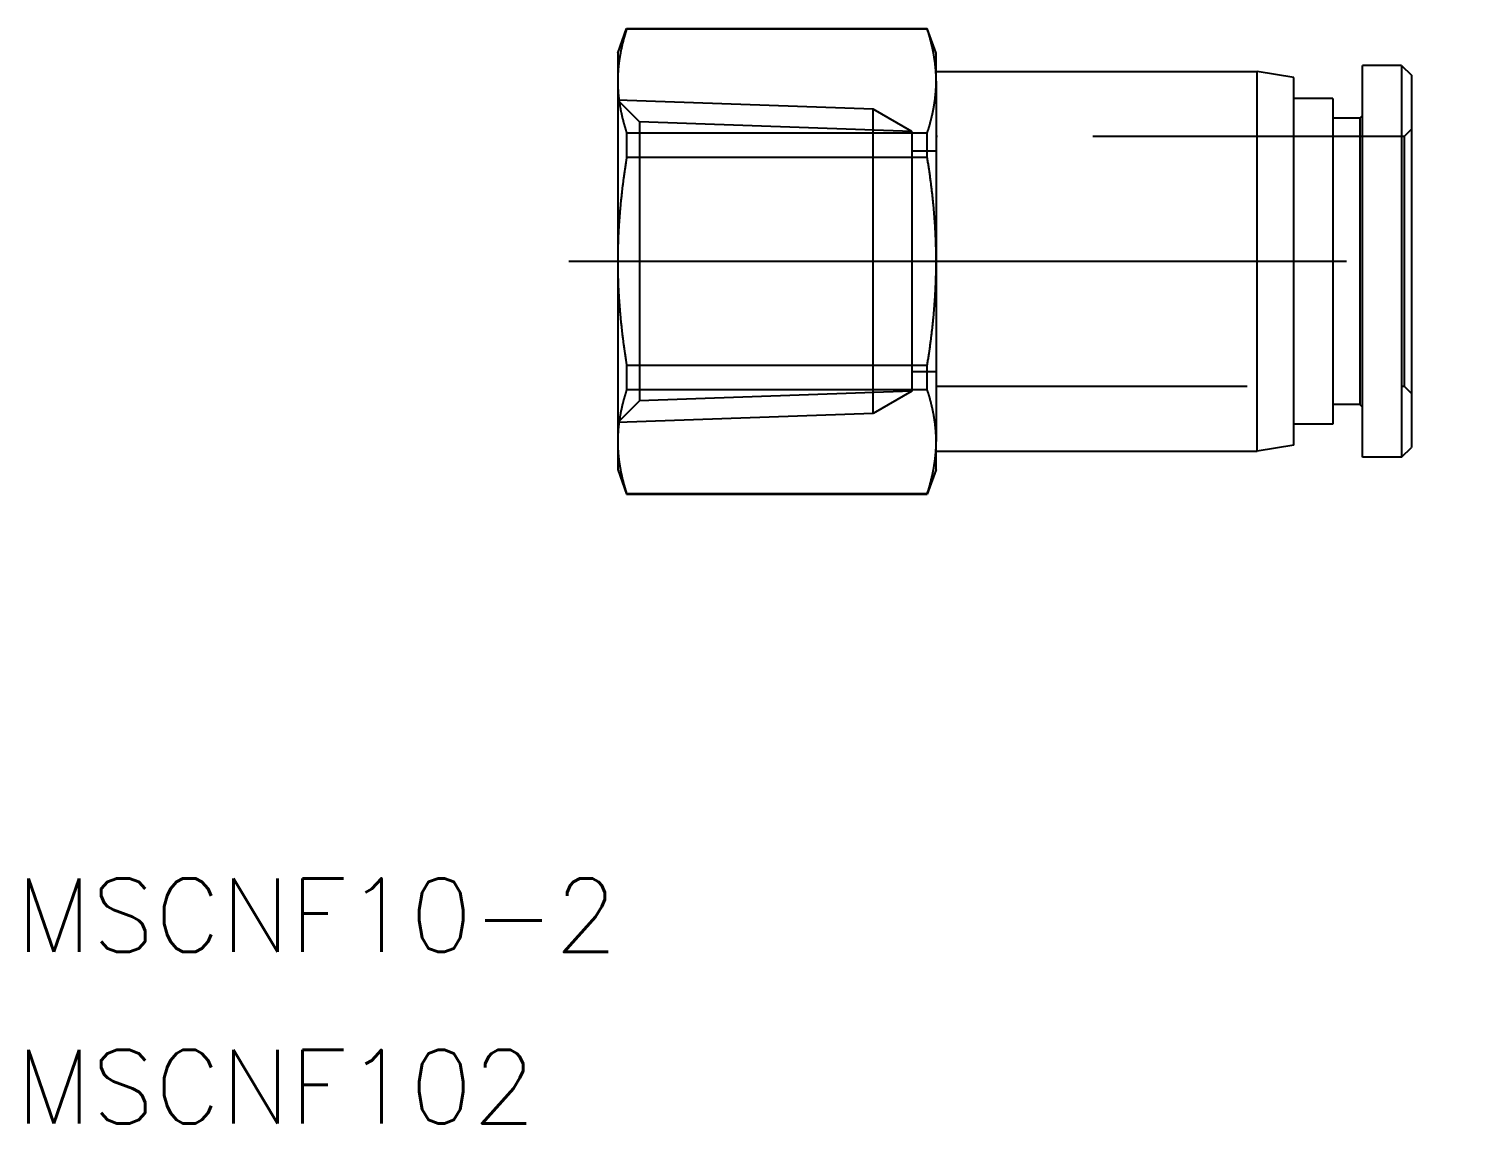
# Model space of a CAD drawing. Extents: x -82.2 to 11.2, y -35.2 to 11.5.
# Drawn here: x -82.2 to -23.7, y -35.2 to 9.5 of the extents above; entities that cross this region are included whole.
import ezdxf

# ---------------------------------------------------------------- set-up
doc = ezdxf.new("R2010")
doc.units = 0
doc.linetypes.add('CENTER', pattern=[50.8, 31.75, -6.35, 6.35, -6.35])
doc.linetypes.add('DASHED', pattern=[19.05, 12.7, -6.35])
doc.layers.get('0').update_dxf_attribs({"linetype": 'CONTINUOUS'})
doc.layers.add('CENTER', color=1, linetype='CENTER')
doc.styles.get("Standard").update_dxf_attribs({"font": 'txt.shx', "height": 3, "bigfont": 'bigfont.shx'})

msp = doc.modelspace()

# ---------------------------------------------------------------- linework, layer by layer
at = {"color": 7, "linetype": 'CONTINUOUS'}
for p, q in [((-58.1, 8.5), (-57.736, 9.5)), ((-57.736, 9.5), (-45.464, 9.5)), ((-57.736, 9.5), (-57.736, 9.483)), ((-45.464, 9.483), (-57.736, 9.483)), ((-45.1, 8.5), (-45.464, 9.5)), ((-45.464, 9.483), (-45.464, 9.5)), ((-58.1, 8.5), (-58.1, 7.361)), ((-45.1, 7.361), (-45.1, 8.5)), ((-45.1, 7.75), (-32, 7.75)), ((-32, -7.75), (-32, 7.75)), ((-30.5, 7.5), (-32, 7.75)), ((-27.7, -8), (-27.7, 8)), ((-26.1, 8), (-27.7, 8)), ((-26.1, 8), (-26.1, -8)), ((-26.1, 8), (-25.7, 7.6)), ((-25.7, 7.6), (-25.7, -7.6)), ((-58.1, 7.361), (-58.1, 0)), ((-45.1, 7.361), (-45.1, -7.361)), ((-30.5, -7.5), (-30.5, 7.5)), ((-28.9, 6.65), (-30.5, 6.65)), ((-28.9, 6.65), (-28.9, -6.65)), ((-27.8, 5.85), (-28.9, 5.85)), ((-27.8, 5.85), (-27.7, 5.95)), ((-27.8, 5.85), (-27.8, -5.85)), ((-57.736, 5.24), (-45.464, 5.24)), ((-57.736, 5.24), (-57.736, 4.243)), ((-45.464, 4.243), (-45.464, 5.24)), ((-45.464, 4.243), (-57.736, 4.243)), ((-58.1, 0), (-58.1, -7.361)), ((-57.736, -4.243), (-45.464, -4.243)), ((-57.736, -4.243), (-57.736, -5.24)), ((-45.464, -5.24), (-45.464, -4.243)), ((-45.464, -5.24), (-57.736, -5.24)), ((-27.8, -5.85), (-28.9, -5.85)), ((-27.8, -5.85), (-27.7, -5.95)), ((-28.9, -6.65), (-30.5, -6.65)), ((-58.1, -7.361), (-58.1, -8.5)), ((-45.1, -8.5), (-45.1, -7.361)), ((-30.5, -7.5), (-32, -7.75)), ((-45.1, -7.75), (-32, -7.75)), ((-26.1, -8), (-27.7, -8)), ((-26.1, -8), (-25.7, -7.6)), ((-58.1, -8.5), (-57.736, -9.5)), ((-45.1, -8.5), (-45.464, -9.5)), ((-57.736, -9.483), (-45.464, -9.483)), ((-57.736, -9.483), (-57.736, -9.5)), ((-57.736, -9.5), (-45.464, -9.5)), ((-45.464, -9.5), (-45.464, -9.483))]:
    msp.add_line(p, q, dxfattribs=at)
at = {"color": 3, "linetype": 'DASHED'}
for p, q in [((-47.678, 6.215), (-58.1, 6.579)), ((-58.1, 6.579), (-57.213, 5.692)), ((-47.678, -6.215), (-47.678, 6.215)), ((-46.1, 5.303), (-47.678, 6.215)), ((-57.213, 5.692), (-57.213, -5.692)), ((-46.1, 5.303), (-57.213, 5.692)), ((-46.1, 5.303), (-46.1, -5.303)), ((-25.7, 5.4), (-26, 5.1)), ((-26, 5.1), (-45.1, 5.1)), ((-45.1, 5.1), (-45.1, -5.1)), ((-26, 5.1), (-26, -5.1)), ((-45.1, 4.5), (-46.1, 4.5)), ((-46.1, -4.5), (-45.1, -4.5)), ((-45.1, -5.1), (-26, -5.1)), ((-26, -5.1), (-25.7, -5.4)), ((-58.1, -6.578), (-57.213, -5.692)), ((-46.1, -5.303), (-57.213, -5.692)), ((-46.1, -5.303), (-47.678, -6.215)), ((-47.678, -6.215), (-58.1, -6.578))]:
    msp.add_line(p, q, dxfattribs=at)
at = {"color": 7}
for points in [[(-57.736, 9.483, 0), (-57.744, 9.459, 0), (-57.751, 9.436, 0), (-57.758, 9.412, 0), (-57.766, 9.389, 0), (-57.773, 9.365, 0), (-57.78, 9.342, 0), (-57.788, 9.319, 0), (-57.794, 9.296, 0), (-57.801, 9.273, 0), (-57.808, 9.249, 0), (-57.815, 9.226, 0), (-57.822, 9.203, 0), (-57.828, 9.18, 0), (-57.835, 9.158, 0), (-57.841, 9.135, 0), (-57.848, 9.112, 0), (-57.854, 9.089, 0), (-57.86, 9.066, 0), (-57.866, 9.043, 0), (-57.872, 9.021, 0), (-57.878, 8.998, 0), (-57.884, 8.975, 0), (-57.89, 8.953, 0), (-57.896, 8.93, 0), (-57.901, 8.908, 0), (-57.907, 8.885, 0), (-57.913, 8.863, 0), (-57.918, 8.84, 0), (-57.923, 8.818, 0), (-57.928, 8.796, 0), (-57.934, 8.773, 0), (-57.939, 8.751, 0), (-57.944, 8.729, 0), (-57.949, 8.706, 0), (-57.953, 8.684, 0), (-57.958, 8.662, 0), (-57.963, 8.64, 0), (-57.968, 8.617, 0), (-57.972, 8.595, 0), (-57.977, 8.573, 0), (-57.981, 8.551, 0), (-57.985, 8.529, 0), (-57.989, 8.507, 0), (-57.994, 8.485, 0), (-57.998, 8.463, 0), (-58.002, 8.44, 0), (-58.006, 8.418, 0), (-58.01, 8.396, 0), (-58.013, 8.374, 0), (-58.017, 8.352, 0), (-58.02, 8.33, 0), (-58.024, 8.308, 0), (-58.027, 8.286, 0), (-58.031, 8.264, 0), (-58.034, 8.243, 0), (-58.037, 8.221, 0), (-58.04, 8.199, 0), (-58.044, 8.177, 0), (-58.046, 8.155, 0), (-58.049, 8.133, 0), (-58.052, 8.111, 0), (-58.055, 8.089, 0), (-58.057, 8.067, 0), (-58.06, 8.045, 0), (-58.063, 8.023, 0), (-58.065, 8.001, 0), (-58.067, 7.979, 0), (-58.07, 7.957, 0), (-58.072, 7.936, 0), (-58.074, 7.914, 0), (-58.076, 7.892, 0), (-58.078, 7.87, 0), (-58.08, 7.848, 0), (-58.081, 7.826, 0), (-58.083, 7.804, 0), (-58.085, 7.782, 0), (-58.086, 7.76, 0), (-58.088, 7.738, 0), (-58.089, 7.716, 0), (-58.09, 7.694, 0), (-58.092, 7.672, 0), (-58.093, 7.65, 0), (-58.094, 7.628, 0), (-58.095, 7.606, 0), (-58.096, 7.583, 0), (-58.096, 7.561, 0), (-58.097, 7.539, 0), (-58.098, 7.517, 0), (-58.098, 7.495, 0), (-58.099, 7.473, 0), (-58.099, 7.45, 0), (-58.099, 7.428, 0), (-58.1, 7.406, 0), (-58.1, 7.384, 0), (-58.1, 7.361, 0)], [(-45.1, 7.361, 0), (-45.1, 7.384, 0), (-45.1, 7.406, 0), (-45.1, 7.428, 0), (-45.101, 7.45, 0), (-45.101, 7.473, 0), (-45.101, 7.495, 0), (-45.102, 7.517, 0), (-45.103, 7.539, 0), (-45.103, 7.561, 0), (-45.104, 7.583, 0), (-45.105, 7.606, 0), (-45.106, 7.628, 0), (-45.107, 7.65, 0), (-45.108, 7.672, 0), (-45.109, 7.694, 0), (-45.111, 7.716, 0), (-45.112, 7.738, 0), (-45.114, 7.76, 0), (-45.115, 7.782, 0), (-45.117, 7.804, 0), (-45.118, 7.826, 0), (-45.12, 7.848, 0), (-45.122, 7.87, 0), (-45.124, 7.892, 0), (-45.126, 7.914, 0), (-45.128, 7.936, 0), (-45.13, 7.957, 0), (-45.133, 7.979, 0), (-45.135, 8.001, 0), (-45.137, 8.023, 0), (-45.14, 8.045, 0), (-45.142, 8.067, 0), (-45.145, 8.089, 0), (-45.148, 8.111, 0), (-45.151, 8.133, 0), (-45.153, 8.155, 0), (-45.156, 8.177, 0), (-45.159, 8.199, 0), (-45.163, 8.221, 0), (-45.166, 8.243, 0), (-45.169, 8.264, 0), (-45.172, 8.286, 0), (-45.176, 8.308, 0), (-45.179, 8.33, 0), (-45.183, 8.352, 0), (-45.187, 8.374, 0), (-45.19, 8.396, 0), (-45.194, 8.418, 0), (-45.198, 8.44, 0), (-45.202, 8.463, 0), (-45.206, 8.485, 0), (-45.21, 8.507, 0), (-45.215, 8.529, 0), (-45.219, 8.551, 0), (-45.223, 8.573, 0), (-45.228, 8.595, 0), (-45.232, 8.617, 0), (-45.237, 8.64, 0), (-45.242, 8.662, 0), (-45.246, 8.684, 0), (-45.251, 8.706, 0), (-45.256, 8.729, 0), (-45.261, 8.751, 0), (-45.266, 8.773, 0), (-45.271, 8.796, 0), (-45.277, 8.818, 0), (-45.282, 8.84, 0), (-45.287, 8.863, 0), (-45.293, 8.885, 0), (-45.298, 8.908, 0), (-45.304, 8.93, 0), (-45.31, 8.953, 0), (-45.316, 8.975, 0), (-45.321, 8.998, 0), (-45.327, 9.021, 0), (-45.333, 9.043, 0), (-45.34, 9.066, 0), (-45.346, 9.089, 0), (-45.352, 9.112, 0), (-45.358, 9.135, 0), (-45.365, 9.158, 0), (-45.371, 9.18, 0), (-45.378, 9.203, 0), (-45.385, 9.226, 0), (-45.392, 9.249, 0), (-45.398, 9.273, 0), (-45.405, 9.296, 0), (-45.412, 9.319, 0), (-45.419, 9.342, 0), (-45.427, 9.365, 0), (-45.434, 9.389, 0), (-45.441, 9.412, 0), (-45.449, 9.436, 0), (-45.456, 9.459, 0), (-45.464, 9.483, 0)], [(-58.1, 7.361, 0), (-58.1, 7.339, 0), (-58.1, 7.317, 0), (-58.099, 7.294, 0), (-58.099, 7.272, 0), (-58.099, 7.25, 0), (-58.098, 7.228, 0), (-58.098, 7.205, 0), (-58.097, 7.183, 0), (-58.096, 7.161, 0), (-58.096, 7.139, 0), (-58.095, 7.117, 0), (-58.094, 7.095, 0), (-58.093, 7.073, 0), (-58.092, 7.051, 0), (-58.09, 7.029, 0), (-58.089, 7.007, 0), (-58.088, 6.985, 0), (-58.086, 6.963, 0), (-58.085, 6.941, 0), (-58.083, 6.919, 0), (-58.081, 6.897, 0), (-58.08, 6.875, 0), (-58.078, 6.853, 0), (-58.076, 6.831, 0), (-58.074, 6.809, 0), (-58.072, 6.787, 0), (-58.07, 6.765, 0), (-58.067, 6.743, 0), (-58.065, 6.721, 0), (-58.063, 6.699, 0), (-58.06, 6.677, 0), (-58.057, 6.655, 0), (-58.055, 6.633, 0), (-58.052, 6.612, 0), (-58.049, 6.59, 0), (-58.046, 6.568, 0), (-58.044, 6.546, 0), (-58.04, 6.524, 0), (-58.037, 6.502, 0), (-58.034, 6.48, 0), (-58.031, 6.458, 0), (-58.027, 6.436, 0), (-58.024, 6.414, 0), (-58.02, 6.392, 0), (-58.017, 6.37, 0), (-58.013, 6.348, 0), (-58.01, 6.326, 0), (-58.006, 6.304, 0), (-58.002, 6.282, 0), (-57.998, 6.26, 0), (-57.994, 6.238, 0), (-57.989, 6.216, 0), (-57.985, 6.194, 0), (-57.981, 6.172, 0), (-57.977, 6.149, 0), (-57.972, 6.127, 0), (-57.968, 6.105, 0), (-57.963, 6.083, 0), (-57.958, 6.061, 0), (-57.953, 6.038, 0), (-57.949, 6.016, 0), (-57.944, 5.994, 0), (-57.939, 5.972, 0), (-57.934, 5.949, 0), (-57.928, 5.927, 0), (-57.923, 5.905, 0), (-57.918, 5.882, 0), (-57.913, 5.86, 0), (-57.907, 5.837, 0), (-57.901, 5.815, 0), (-57.896, 5.792, 0), (-57.89, 5.77, 0), (-57.884, 5.747, 0), (-57.878, 5.724, 0), (-57.872, 5.702, 0), (-57.866, 5.679, 0), (-57.86, 5.656, 0), (-57.854, 5.633, 0), (-57.848, 5.611, 0), (-57.841, 5.588, 0), (-57.835, 5.565, 0), (-57.828, 5.542, 0), (-57.822, 5.519, 0), (-57.815, 5.496, 0), (-57.808, 5.473, 0), (-57.801, 5.45, 0), (-57.794, 5.427, 0), (-57.788, 5.404, 0), (-57.78, 5.38, 0), (-57.773, 5.357, 0), (-57.766, 5.334, 0), (-57.758, 5.31, 0), (-57.751, 5.287, 0), (-57.744, 5.263, 0), (-57.736, 5.24, 0)], [(-45.464, 5.24, 0), (-45.456, 5.263, 0), (-45.449, 5.287, 0), (-45.441, 5.31, 0), (-45.434, 5.334, 0), (-45.427, 5.357, 0), (-45.419, 5.38, 0), (-45.412, 5.404, 0), (-45.405, 5.427, 0), (-45.398, 5.45, 0), (-45.392, 5.473, 0), (-45.385, 5.496, 0), (-45.378, 5.519, 0), (-45.371, 5.542, 0), (-45.365, 5.565, 0), (-45.358, 5.588, 0), (-45.352, 5.611, 0), (-45.346, 5.633, 0), (-45.34, 5.656, 0), (-45.333, 5.679, 0), (-45.327, 5.702, 0), (-45.321, 5.724, 0), (-45.316, 5.747, 0), (-45.31, 5.77, 0), (-45.304, 5.792, 0), (-45.298, 5.815, 0), (-45.293, 5.837, 0), (-45.287, 5.86, 0), (-45.282, 5.882, 0), (-45.277, 5.905, 0), (-45.271, 5.927, 0), (-45.266, 5.949, 0), (-45.261, 5.972, 0), (-45.256, 5.994, 0), (-45.251, 6.016, 0), (-45.246, 6.038, 0), (-45.242, 6.061, 0), (-45.237, 6.083, 0), (-45.232, 6.105, 0), (-45.228, 6.127, 0), (-45.223, 6.149, 0), (-45.219, 6.172, 0), (-45.215, 6.194, 0), (-45.21, 6.216, 0), (-45.206, 6.238, 0), (-45.202, 6.26, 0), (-45.198, 6.282, 0), (-45.194, 6.304, 0), (-45.19, 6.326, 0), (-45.187, 6.348, 0), (-45.183, 6.37, 0), (-45.179, 6.392, 0), (-45.176, 6.414, 0), (-45.172, 6.436, 0), (-45.169, 6.458, 0), (-45.166, 6.48, 0), (-45.163, 6.502, 0), (-45.159, 6.524, 0), (-45.156, 6.546, 0), (-45.153, 6.568, 0), (-45.151, 6.59, 0), (-45.148, 6.612, 0), (-45.145, 6.633, 0), (-45.142, 6.655, 0), (-45.14, 6.677, 0), (-45.137, 6.699, 0), (-45.135, 6.721, 0), (-45.133, 6.743, 0), (-45.13, 6.765, 0), (-45.128, 6.787, 0), (-45.126, 6.809, 0), (-45.124, 6.831, 0), (-45.122, 6.853, 0), (-45.12, 6.875, 0), (-45.118, 6.897, 0), (-45.117, 6.919, 0), (-45.115, 6.941, 0), (-45.114, 6.963, 0), (-45.112, 6.985, 0), (-45.111, 7.007, 0), (-45.109, 7.029, 0), (-45.108, 7.051, 0), (-45.107, 7.073, 0), (-45.106, 7.095, 0), (-45.105, 7.117, 0), (-45.104, 7.139, 0), (-45.103, 7.161, 0), (-45.103, 7.183, 0), (-45.102, 7.205, 0), (-45.101, 7.228, 0), (-45.101, 7.25, 0), (-45.101, 7.272, 0), (-45.1, 7.294, 0), (-45.1, 7.317, 0), (-45.1, 7.339, 0), (-45.1, 7.361, 0)], [(-57.736, 4.243, 0), (-57.744, 4.196, 0), (-57.751, 4.149, 0), (-57.758, 4.102, 0), (-57.766, 4.055, 0), (-57.773, 4.008, 0), (-57.78, 3.962, 0), (-57.788, 3.915, 0), (-57.794, 3.869, 0), (-57.801, 3.823, 0), (-57.808, 3.777, 0), (-57.815, 3.73, 0), (-57.822, 3.684, 0), (-57.828, 3.638, 0), (-57.835, 3.593, 0), (-57.841, 3.547, 0), (-57.848, 3.501, 0), (-57.854, 3.455, 0), (-57.86, 3.41, 0), (-57.866, 3.364, 0), (-57.872, 3.319, 0), (-57.878, 3.274, 0), (-57.884, 3.228, 0), (-57.89, 3.183, 0), (-57.896, 3.138, 0), (-57.901, 3.093, 0), (-57.907, 3.048, 0), (-57.913, 3.003, 0), (-57.918, 2.958, 0), (-57.923, 2.913, 0), (-57.928, 2.869, 0), (-57.934, 2.824, 0), (-57.939, 2.779, 0), (-57.944, 2.735, 0), (-57.949, 2.69, 0), (-57.953, 2.646, 0), (-57.958, 2.601, 0), (-57.963, 2.557, 0), (-57.968, 2.512, 0), (-57.972, 2.468, 0), (-57.977, 2.424, 0), (-57.981, 2.379, 0), (-57.985, 2.335, 0), (-57.989, 2.291, 0), (-57.994, 2.247, 0), (-57.998, 2.203, 0), (-58.002, 2.158, 0), (-58.006, 2.114, 0), (-58.01, 2.07, 0), (-58.013, 2.026, 0), (-58.017, 1.982, 0), (-58.02, 1.938, 0), (-58.024, 1.894, 0), (-58.027, 1.85, 0), (-58.031, 1.807, 0), (-58.034, 1.763, 0), (-58.037, 1.719, 0), (-58.04, 1.675, 0), (-58.044, 1.631, 0), (-58.046, 1.587, 0), (-58.049, 1.543, 0), (-58.052, 1.499, 0), (-58.055, 1.456, 0), (-58.057, 1.412, 0), (-58.06, 1.368, 0), (-58.063, 1.324, 0), (-58.065, 1.28, 0), (-58.067, 1.236, 0), (-58.07, 1.193, 0), (-58.072, 1.149, 0), (-58.074, 1.105, 0), (-58.076, 1.061, 0), (-58.078, 1.017, 0), (-58.08, 0.973, 0), (-58.081, 0.929, 0), (-58.083, 0.885, 0), (-58.085, 0.841, 0), (-58.086, 0.797, 0), (-58.088, 0.753, 0), (-58.089, 0.709, 0), (-58.09, 0.665, 0), (-58.092, 0.621, 0), (-58.093, 0.577, 0), (-58.094, 0.533, 0), (-58.095, 0.489, 0), (-58.096, 0.444, 0), (-58.096, 0.4, 0), (-58.097, 0.356, 0), (-58.098, 0.312, 0), (-58.098, 0.267, 0), (-58.099, 0.223, 0), (-58.099, 0.178, 0), (-58.099, 0.134, 0), (-58.1, 0.089, 0), (-58.1, 0.045, 0), (-58.1, 0, 0)], [(-45.1, 0, 0), (-45.1, 0.045, 0), (-45.1, 0.089, 0), (-45.1, 0.134, 0), (-45.101, 0.178, 0), (-45.101, 0.223, 0), (-45.101, 0.267, 0), (-45.102, 0.312, 0), (-45.103, 0.356, 0), (-45.103, 0.4, 0), (-45.104, 0.444, 0), (-45.105, 0.489, 0), (-45.106, 0.533, 0), (-45.107, 0.577, 0), (-45.108, 0.621, 0), (-45.109, 0.665, 0), (-45.111, 0.709, 0), (-45.112, 0.753, 0), (-45.114, 0.797, 0), (-45.115, 0.841, 0), (-45.117, 0.885, 0), (-45.118, 0.929, 0), (-45.12, 0.973, 0), (-45.122, 1.017, 0), (-45.124, 1.061, 0), (-45.126, 1.105, 0), (-45.128, 1.149, 0), (-45.13, 1.193, 0), (-45.133, 1.236, 0), (-45.135, 1.28, 0), (-45.137, 1.324, 0), (-45.14, 1.368, 0), (-45.142, 1.412, 0), (-45.145, 1.456, 0), (-45.148, 1.499, 0), (-45.151, 1.543, 0), (-45.153, 1.587, 0), (-45.156, 1.631, 0), (-45.159, 1.675, 0), (-45.163, 1.719, 0), (-45.166, 1.763, 0), (-45.169, 1.807, 0), (-45.172, 1.85, 0), (-45.176, 1.894, 0), (-45.179, 1.938, 0), (-45.183, 1.982, 0), (-45.187, 2.026, 0), (-45.19, 2.07, 0), (-45.194, 2.114, 0), (-45.198, 2.158, 0), (-45.202, 2.203, 0), (-45.206, 2.247, 0), (-45.21, 2.291, 0), (-45.215, 2.335, 0), (-45.219, 2.379, 0), (-45.223, 2.424, 0), (-45.228, 2.468, 0), (-45.232, 2.512, 0), (-45.237, 2.557, 0), (-45.242, 2.601, 0), (-45.246, 2.646, 0), (-45.251, 2.69, 0), (-45.256, 2.735, 0), (-45.261, 2.779, 0), (-45.266, 2.824, 0), (-45.271, 2.869, 0), (-45.277, 2.913, 0), (-45.282, 2.958, 0), (-45.287, 3.003, 0), (-45.293, 3.048, 0), (-45.298, 3.093, 0), (-45.304, 3.138, 0), (-45.31, 3.183, 0), (-45.316, 3.228, 0), (-45.321, 3.274, 0), (-45.327, 3.319, 0), (-45.333, 3.364, 0), (-45.34, 3.41, 0), (-45.346, 3.455, 0), (-45.352, 3.501, 0), (-45.358, 3.547, 0), (-45.365, 3.593, 0), (-45.371, 3.638, 0), (-45.378, 3.684, 0), (-45.385, 3.73, 0), (-45.392, 3.777, 0), (-45.398, 3.823, 0), (-45.405, 3.869, 0), (-45.412, 3.915, 0), (-45.419, 3.962, 0), (-45.427, 4.008, 0), (-45.434, 4.055, 0), (-45.441, 4.102, 0), (-45.449, 4.149, 0), (-45.456, 4.196, 0), (-45.464, 4.243, 0)], [(-58.1, 0, 0), (-58.1, -0.045, 0), (-58.1, -0.089, 0), (-58.099, -0.134, 0), (-58.099, -0.178, 0), (-58.099, -0.223, 0), (-58.098, -0.267, 0), (-58.098, -0.312, 0), (-58.097, -0.356, 0), (-58.096, -0.4, 0), (-58.096, -0.444, 0), (-58.095, -0.489, 0), (-58.094, -0.533, 0), (-58.093, -0.577, 0), (-58.092, -0.621, 0), (-58.09, -0.665, 0), (-58.089, -0.709, 0), (-58.088, -0.753, 0), (-58.086, -0.797, 0), (-58.085, -0.841, 0), (-58.083, -0.885, 0), (-58.081, -0.929, 0), (-58.08, -0.973, 0), (-58.078, -1.017, 0), (-58.076, -1.061, 0), (-58.074, -1.105, 0), (-58.072, -1.149, 0), (-58.07, -1.193, 0), (-58.067, -1.236, 0), (-58.065, -1.28, 0), (-58.063, -1.324, 0), (-58.06, -1.368, 0), (-58.057, -1.412, 0), (-58.055, -1.456, 0), (-58.052, -1.499, 0), (-58.049, -1.543, 0), (-58.046, -1.587, 0), (-58.044, -1.631, 0), (-58.04, -1.675, 0), (-58.037, -1.719, 0), (-58.034, -1.763, 0), (-58.031, -1.807, 0), (-58.027, -1.85, 0), (-58.024, -1.894, 0), (-58.02, -1.938, 0), (-58.017, -1.982, 0), (-58.013, -2.026, 0), (-58.01, -2.07, 0), (-58.006, -2.114, 0), (-58.002, -2.158, 0), (-57.998, -2.203, 0), (-57.994, -2.247, 0), (-57.989, -2.291, 0), (-57.985, -2.335, 0), (-57.981, -2.379, 0), (-57.977, -2.424, 0), (-57.972, -2.468, 0), (-57.968, -2.512, 0), (-57.963, -2.557, 0), (-57.958, -2.601, 0), (-57.953, -2.646, 0), (-57.949, -2.69, 0), (-57.944, -2.735, 0), (-57.939, -2.779, 0), (-57.934, -2.824, 0), (-57.928, -2.869, 0), (-57.923, -2.913, 0), (-57.918, -2.958, 0), (-57.913, -3.003, 0), (-57.907, -3.048, 0), (-57.901, -3.093, 0), (-57.896, -3.138, 0), (-57.89, -3.183, 0), (-57.884, -3.228, 0), (-57.878, -3.274, 0), (-57.872, -3.319, 0), (-57.866, -3.364, 0), (-57.86, -3.41, 0), (-57.854, -3.455, 0), (-57.848, -3.501, 0), (-57.841, -3.547, 0), (-57.835, -3.593, 0), (-57.828, -3.638, 0), (-57.822, -3.684, 0), (-57.815, -3.73, 0), (-57.808, -3.777, 0), (-57.801, -3.823, 0), (-57.794, -3.869, 0), (-57.788, -3.915, 0), (-57.78, -3.962, 0), (-57.773, -4.008, 0), (-57.766, -4.055, 0), (-57.758, -4.102, 0), (-57.751, -4.149, 0), (-57.744, -4.196, 0), (-57.736, -4.243, 0)], [(-45.464, -4.243, 0), (-45.456, -4.196, 0), (-45.449, -4.149, 0), (-45.441, -4.102, 0), (-45.434, -4.055, 0), (-45.427, -4.008, 0), (-45.419, -3.962, 0), (-45.412, -3.915, 0), (-45.405, -3.869, 0), (-45.398, -3.823, 0), (-45.392, -3.777, 0), (-45.385, -3.73, 0), (-45.378, -3.684, 0), (-45.371, -3.638, 0), (-45.365, -3.593, 0), (-45.358, -3.547, 0), (-45.352, -3.501, 0), (-45.346, -3.455, 0), (-45.34, -3.41, 0), (-45.333, -3.364, 0), (-45.327, -3.319, 0), (-45.321, -3.274, 0), (-45.316, -3.228, 0), (-45.31, -3.183, 0), (-45.304, -3.138, 0), (-45.298, -3.093, 0), (-45.293, -3.048, 0), (-45.287, -3.003, 0), (-45.282, -2.958, 0), (-45.277, -2.913, 0), (-45.271, -2.869, 0), (-45.266, -2.824, 0), (-45.261, -2.779, 0), (-45.256, -2.735, 0), (-45.251, -2.69, 0), (-45.246, -2.646, 0), (-45.242, -2.601, 0), (-45.237, -2.557, 0), (-45.232, -2.512, 0), (-45.228, -2.468, 0), (-45.223, -2.424, 0), (-45.219, -2.379, 0), (-45.215, -2.335, 0), (-45.21, -2.291, 0), (-45.206, -2.247, 0), (-45.202, -2.203, 0), (-45.198, -2.158, 0), (-45.194, -2.114, 0), (-45.19, -2.07, 0), (-45.187, -2.026, 0), (-45.183, -1.982, 0), (-45.179, -1.938, 0), (-45.176, -1.894, 0), (-45.172, -1.85, 0), (-45.169, -1.807, 0), (-45.166, -1.763, 0), (-45.163, -1.719, 0), (-45.159, -1.675, 0), (-45.156, -1.631, 0), (-45.153, -1.587, 0), (-45.151, -1.543, 0), (-45.148, -1.499, 0), (-45.145, -1.456, 0), (-45.142, -1.412, 0), (-45.14, -1.368, 0), (-45.137, -1.324, 0), (-45.135, -1.28, 0), (-45.133, -1.236, 0), (-45.13, -1.193, 0), (-45.128, -1.149, 0), (-45.126, -1.105, 0), (-45.124, -1.061, 0), (-45.122, -1.017, 0), (-45.12, -0.973, 0), (-45.118, -0.929, 0), (-45.117, -0.885, 0), (-45.115, -0.841, 0), (-45.114, -0.797, 0), (-45.112, -0.753, 0), (-45.111, -0.709, 0), (-45.109, -0.665, 0), (-45.108, -0.621, 0), (-45.107, -0.577, 0), (-45.106, -0.533, 0), (-45.105, -0.489, 0), (-45.104, -0.444, 0), (-45.103, -0.4, 0), (-45.103, -0.356, 0), (-45.102, -0.312, 0), (-45.101, -0.267, 0), (-45.101, -0.223, 0), (-45.101, -0.178, 0), (-45.1, -0.134, 0), (-45.1, -0.089, 0), (-45.1, -0.045, 0), (-45.1, 0, 0)], [(-57.736, -5.24, 0), (-57.744, -5.263, 0), (-57.751, -5.287, 0), (-57.758, -5.31, 0), (-57.766, -5.334, 0), (-57.773, -5.357, 0), (-57.78, -5.38, 0), (-57.788, -5.404, 0), (-57.794, -5.427, 0), (-57.801, -5.45, 0), (-57.808, -5.473, 0), (-57.815, -5.496, 0), (-57.822, -5.519, 0), (-57.828, -5.542, 0), (-57.835, -5.565, 0), (-57.841, -5.588, 0), (-57.848, -5.611, 0), (-57.854, -5.633, 0), (-57.86, -5.656, 0), (-57.866, -5.679, 0), (-57.872, -5.702, 0), (-57.878, -5.724, 0), (-57.884, -5.747, 0), (-57.89, -5.77, 0), (-57.896, -5.792, 0), (-57.901, -5.815, 0), (-57.907, -5.837, 0), (-57.913, -5.86, 0), (-57.918, -5.882, 0), (-57.923, -5.905, 0), (-57.928, -5.927, 0), (-57.934, -5.949, 0), (-57.939, -5.972, 0), (-57.944, -5.994, 0), (-57.949, -6.016, 0), (-57.953, -6.038, 0), (-57.958, -6.061, 0), (-57.963, -6.083, 0), (-57.968, -6.105, 0), (-57.972, -6.127, 0), (-57.977, -6.149, 0), (-57.981, -6.172, 0), (-57.985, -6.194, 0), (-57.989, -6.216, 0), (-57.994, -6.238, 0), (-57.998, -6.26, 0), (-58.002, -6.282, 0), (-58.006, -6.304, 0), (-58.01, -6.326, 0), (-58.013, -6.348, 0), (-58.017, -6.37, 0), (-58.02, -6.392, 0), (-58.024, -6.414, 0), (-58.027, -6.436, 0), (-58.031, -6.458, 0), (-58.034, -6.48, 0), (-58.037, -6.502, 0), (-58.04, -6.524, 0), (-58.044, -6.546, 0), (-58.046, -6.568, 0), (-58.049, -6.59, 0), (-58.052, -6.612, 0), (-58.055, -6.633, 0), (-58.057, -6.655, 0), (-58.06, -6.677, 0), (-58.063, -6.699, 0), (-58.065, -6.721, 0), (-58.067, -6.743, 0), (-58.07, -6.765, 0), (-58.072, -6.787, 0), (-58.074, -6.809, 0), (-58.076, -6.831, 0), (-58.078, -6.853, 0), (-58.08, -6.875, 0), (-58.081, -6.897, 0), (-58.083, -6.919, 0), (-58.085, -6.941, 0), (-58.086, -6.963, 0), (-58.088, -6.985, 0), (-58.089, -7.007, 0), (-58.09, -7.029, 0), (-58.092, -7.051, 0), (-58.093, -7.073, 0), (-58.094, -7.095, 0), (-58.095, -7.117, 0), (-58.096, -7.139, 0), (-58.096, -7.161, 0), (-58.097, -7.183, 0), (-58.098, -7.205, 0), (-58.098, -7.228, 0), (-58.099, -7.25, 0), (-58.099, -7.272, 0), (-58.099, -7.294, 0), (-58.1, -7.317, 0), (-58.1, -7.339, 0), (-58.1, -7.361, 0)], [(-45.1, -7.361, 0), (-45.1, -7.339, 0), (-45.1, -7.317, 0), (-45.1, -7.294, 0), (-45.101, -7.272, 0), (-45.101, -7.25, 0), (-45.101, -7.228, 0), (-45.102, -7.205, 0), (-45.103, -7.183, 0), (-45.103, -7.161, 0), (-45.104, -7.139, 0), (-45.105, -7.117, 0), (-45.106, -7.095, 0), (-45.107, -7.073, 0), (-45.108, -7.051, 0), (-45.109, -7.029, 0), (-45.111, -7.007, 0), (-45.112, -6.985, 0), (-45.114, -6.963, 0), (-45.115, -6.941, 0), (-45.117, -6.919, 0), (-45.118, -6.897, 0), (-45.12, -6.875, 0), (-45.122, -6.853, 0), (-45.124, -6.831, 0), (-45.126, -6.809, 0), (-45.128, -6.787, 0), (-45.13, -6.765, 0), (-45.133, -6.743, 0), (-45.135, -6.721, 0), (-45.137, -6.699, 0), (-45.14, -6.677, 0), (-45.142, -6.655, 0), (-45.145, -6.633, 0), (-45.148, -6.612, 0), (-45.151, -6.59, 0), (-45.153, -6.568, 0), (-45.156, -6.546, 0), (-45.159, -6.524, 0), (-45.163, -6.502, 0), (-45.166, -6.48, 0), (-45.169, -6.458, 0), (-45.172, -6.436, 0), (-45.176, -6.414, 0), (-45.179, -6.392, 0), (-45.183, -6.37, 0), (-45.187, -6.348, 0), (-45.19, -6.326, 0), (-45.194, -6.304, 0), (-45.198, -6.282, 0), (-45.202, -6.26, 0), (-45.206, -6.238, 0), (-45.21, -6.216, 0), (-45.215, -6.194, 0), (-45.219, -6.172, 0), (-45.223, -6.149, 0), (-45.228, -6.127, 0), (-45.232, -6.105, 0), (-45.237, -6.083, 0), (-45.242, -6.061, 0), (-45.246, -6.038, 0), (-45.251, -6.016, 0), (-45.256, -5.994, 0), (-45.261, -5.972, 0), (-45.266, -5.949, 0), (-45.271, -5.927, 0), (-45.277, -5.905, 0), (-45.282, -5.882, 0), (-45.287, -5.86, 0), (-45.293, -5.837, 0), (-45.298, -5.815, 0), (-45.304, -5.792, 0), (-45.31, -5.77, 0), (-45.316, -5.747, 0), (-45.321, -5.724, 0), (-45.327, -5.702, 0), (-45.333, -5.679, 0), (-45.34, -5.656, 0), (-45.346, -5.633, 0), (-45.352, -5.611, 0), (-45.358, -5.588, 0), (-45.365, -5.565, 0), (-45.371, -5.542, 0), (-45.378, -5.519, 0), (-45.385, -5.496, 0), (-45.392, -5.473, 0), (-45.398, -5.45, 0), (-45.405, -5.427, 0), (-45.412, -5.404, 0), (-45.419, -5.38, 0), (-45.427, -5.357, 0), (-45.434, -5.334, 0), (-45.441, -5.31, 0), (-45.449, -5.287, 0), (-45.456, -5.263, 0), (-45.464, -5.24, 0)], [(-58.1, -7.361, 0), (-58.1, -7.384, 0), (-58.1, -7.406, 0), (-58.099, -7.428, 0), (-58.099, -7.45, 0), (-58.099, -7.473, 0), (-58.098, -7.495, 0), (-58.098, -7.517, 0), (-58.097, -7.539, 0), (-58.096, -7.561, 0), (-58.096, -7.583, 0), (-58.095, -7.606, 0), (-58.094, -7.628, 0), (-58.093, -7.65, 0), (-58.092, -7.672, 0), (-58.09, -7.694, 0), (-58.089, -7.716, 0), (-58.088, -7.738, 0), (-58.086, -7.76, 0), (-58.085, -7.782, 0), (-58.083, -7.804, 0), (-58.081, -7.826, 0), (-58.08, -7.848, 0), (-58.078, -7.87, 0), (-58.076, -7.892, 0), (-58.074, -7.914, 0), (-58.072, -7.936, 0), (-58.07, -7.957, 0), (-58.067, -7.979, 0), (-58.065, -8.001, 0), (-58.063, -8.023, 0), (-58.06, -8.045, 0), (-58.057, -8.067, 0), (-58.055, -8.089, 0), (-58.052, -8.111, 0), (-58.049, -8.133, 0), (-58.046, -8.155, 0), (-58.044, -8.177, 0), (-58.04, -8.199, 0), (-58.037, -8.221, 0), (-58.034, -8.243, 0), (-58.031, -8.264, 0), (-58.027, -8.286, 0), (-58.024, -8.308, 0), (-58.02, -8.33, 0), (-58.017, -8.352, 0), (-58.013, -8.374, 0), (-58.01, -8.396, 0), (-58.006, -8.418, 0), (-58.002, -8.44, 0), (-57.998, -8.463, 0), (-57.994, -8.485, 0), (-57.989, -8.507, 0), (-57.985, -8.529, 0), (-57.981, -8.551, 0), (-57.977, -8.573, 0), (-57.972, -8.595, 0), (-57.968, -8.617, 0), (-57.963, -8.64, 0), (-57.958, -8.662, 0), (-57.953, -8.684, 0), (-57.949, -8.706, 0), (-57.944, -8.729, 0), (-57.939, -8.751, 0), (-57.934, -8.773, 0), (-57.928, -8.796, 0), (-57.923, -8.818, 0), (-57.918, -8.84, 0), (-57.913, -8.863, 0), (-57.907, -8.885, 0), (-57.901, -8.908, 0), (-57.896, -8.93, 0), (-57.89, -8.953, 0), (-57.884, -8.975, 0), (-57.878, -8.998, 0), (-57.872, -9.021, 0), (-57.866, -9.043, 0), (-57.86, -9.066, 0), (-57.854, -9.089, 0), (-57.848, -9.112, 0), (-57.841, -9.135, 0), (-57.835, -9.158, 0), (-57.828, -9.18, 0), (-57.822, -9.203, 0), (-57.815, -9.226, 0), (-57.808, -9.249, 0), (-57.801, -9.273, 0), (-57.794, -9.296, 0), (-57.788, -9.319, 0), (-57.78, -9.342, 0), (-57.773, -9.365, 0), (-57.766, -9.389, 0), (-57.758, -9.412, 0), (-57.751, -9.436, 0), (-57.744, -9.459, 0), (-57.736, -9.483, 0)], [(-45.464, -9.483, 0), (-45.456, -9.459, 0), (-45.449, -9.436, 0), (-45.441, -9.412, 0), (-45.434, -9.389, 0), (-45.427, -9.365, 0), (-45.419, -9.342, 0), (-45.412, -9.319, 0), (-45.405, -9.296, 0), (-45.398, -9.273, 0), (-45.392, -9.249, 0), (-45.385, -9.226, 0), (-45.378, -9.203, 0), (-45.371, -9.18, 0), (-45.365, -9.158, 0), (-45.358, -9.135, 0), (-45.352, -9.112, 0), (-45.346, -9.089, 0), (-45.34, -9.066, 0), (-45.333, -9.043, 0), (-45.327, -9.021, 0), (-45.321, -8.998, 0), (-45.316, -8.975, 0), (-45.31, -8.953, 0), (-45.304, -8.93, 0), (-45.298, -8.908, 0), (-45.293, -8.885, 0), (-45.287, -8.863, 0), (-45.282, -8.84, 0), (-45.277, -8.818, 0), (-45.271, -8.796, 0), (-45.266, -8.773, 0), (-45.261, -8.751, 0), (-45.256, -8.729, 0), (-45.251, -8.706, 0), (-45.246, -8.684, 0), (-45.242, -8.662, 0), (-45.237, -8.64, 0), (-45.232, -8.617, 0), (-45.228, -8.595, 0), (-45.223, -8.573, 0), (-45.219, -8.551, 0), (-45.215, -8.529, 0), (-45.21, -8.507, 0), (-45.206, -8.485, 0), (-45.202, -8.463, 0), (-45.198, -8.44, 0), (-45.194, -8.418, 0), (-45.19, -8.396, 0), (-45.187, -8.374, 0), (-45.183, -8.352, 0), (-45.179, -8.33, 0), (-45.176, -8.308, 0), (-45.172, -8.286, 0), (-45.169, -8.264, 0), (-45.166, -8.243, 0), (-45.163, -8.221, 0), (-45.159, -8.199, 0), (-45.156, -8.177, 0), (-45.153, -8.155, 0), (-45.151, -8.133, 0), (-45.148, -8.111, 0), (-45.145, -8.089, 0), (-45.142, -8.067, 0), (-45.14, -8.045, 0), (-45.137, -8.023, 0), (-45.135, -8.001, 0), (-45.133, -7.979, 0), (-45.13, -7.957, 0), (-45.128, -7.936, 0), (-45.126, -7.914, 0), (-45.124, -7.892, 0), (-45.122, -7.87, 0), (-45.12, -7.848, 0), (-45.118, -7.826, 0), (-45.117, -7.804, 0), (-45.115, -7.782, 0), (-45.114, -7.76, 0), (-45.112, -7.738, 0), (-45.111, -7.716, 0), (-45.109, -7.694, 0), (-45.108, -7.672, 0), (-45.107, -7.65, 0), (-45.106, -7.628, 0), (-45.105, -7.606, 0), (-45.104, -7.583, 0), (-45.103, -7.561, 0), (-45.103, -7.539, 0), (-45.102, -7.517, 0), (-45.101, -7.495, 0), (-45.101, -7.473, 0), (-45.101, -7.45, 0), (-45.1, -7.428, 0), (-45.1, -7.406, 0), (-45.1, -7.384, 0), (-45.1, -7.361, 0)]]:
    msp.add_polyline3d(points, dxfattribs=at)
at = {"layer": 'CENTER', "color": 1, "linetype": 'CENTER'}
msp.add_line((-60.1, 0), (-23.7, 0), dxfattribs=at)

# ---------------------------------------------------------------- texts
at = {"color": 7, "linetype": 'CONTINUOUS'}
for s, p in [('MSCNF10-2', (-82.665, -28.195)), ('MSCNF102', (-82.665, -35.195))]:
    msp.add_text(s, height=3, dxfattribs=at).set_placement(p)

doc.saveas('drawing.dxf')
